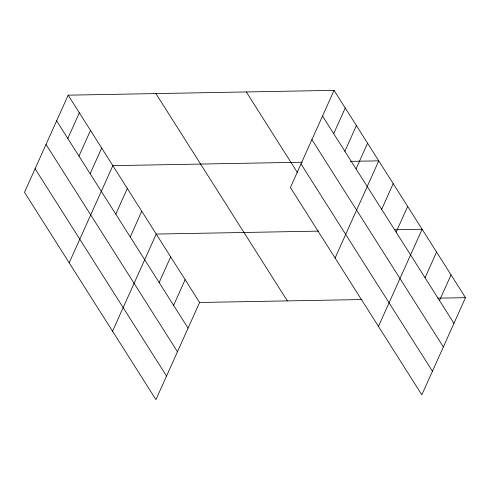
<?xml version="1.0" encoding="UTF-8"?>
<svg xmlns="http://www.w3.org/2000/svg" width="490" height="490" viewBox="0 0 490 490"><rect width="100%" height="100%" fill="white"/><g stroke="black" fill="none" stroke-linecap="round" stroke-linejoin="round"><path stroke-width="0.73" d="M68.165 95.17L24.5 192.331L155.936 399.638L199.602 302.477L68.165 95.17L334.064 90.362L465.5 297.669L421.835 394.83L290.399 187.523L334.064 90.362M67.798 138.468L79.337 112.792M78.97 156.09L90.509 130.407M90.142 173.711L101.681 148.029M69.188 262.818L112.853 165.651L302.257 162.227M115.775 214.136L127.314 188.454M130.23 236.94L141.769 211.264M112.559 331.228L156.23 234.067L318.561 231.127M159.146 282.546L170.685 256.87M173.607 305.35L185.147 279.674M333.696 133.66L345.236 107.984M344.868 151.281L356.408 125.599M356.04 168.903L367.58 143.221M335.087 258.01L378.752 160.843L350.252 161.357M381.673 209.328L393.213 183.646M396.128 232.131L407.668 206.455M378.458 326.42L422.129 229.259L394.377 229.761M425.044 277.738L436.584 252.062M439.499 300.542L451.045 274.865M199.602 302.477L361.932 299.543M437.754 298.171L465.5 297.669M322.524 116.038L453.961 323.345M311.922 139.626L443.358 346.938M301.001 163.936L432.437 371.242M246.317 91.949L297.43 172.566M155.912 93.584L287.348 300.891M56.626 120.846L188.062 328.153M46.023 144.434L177.46 351.747M35.102 168.744L166.539 376.051"/></g></svg>
